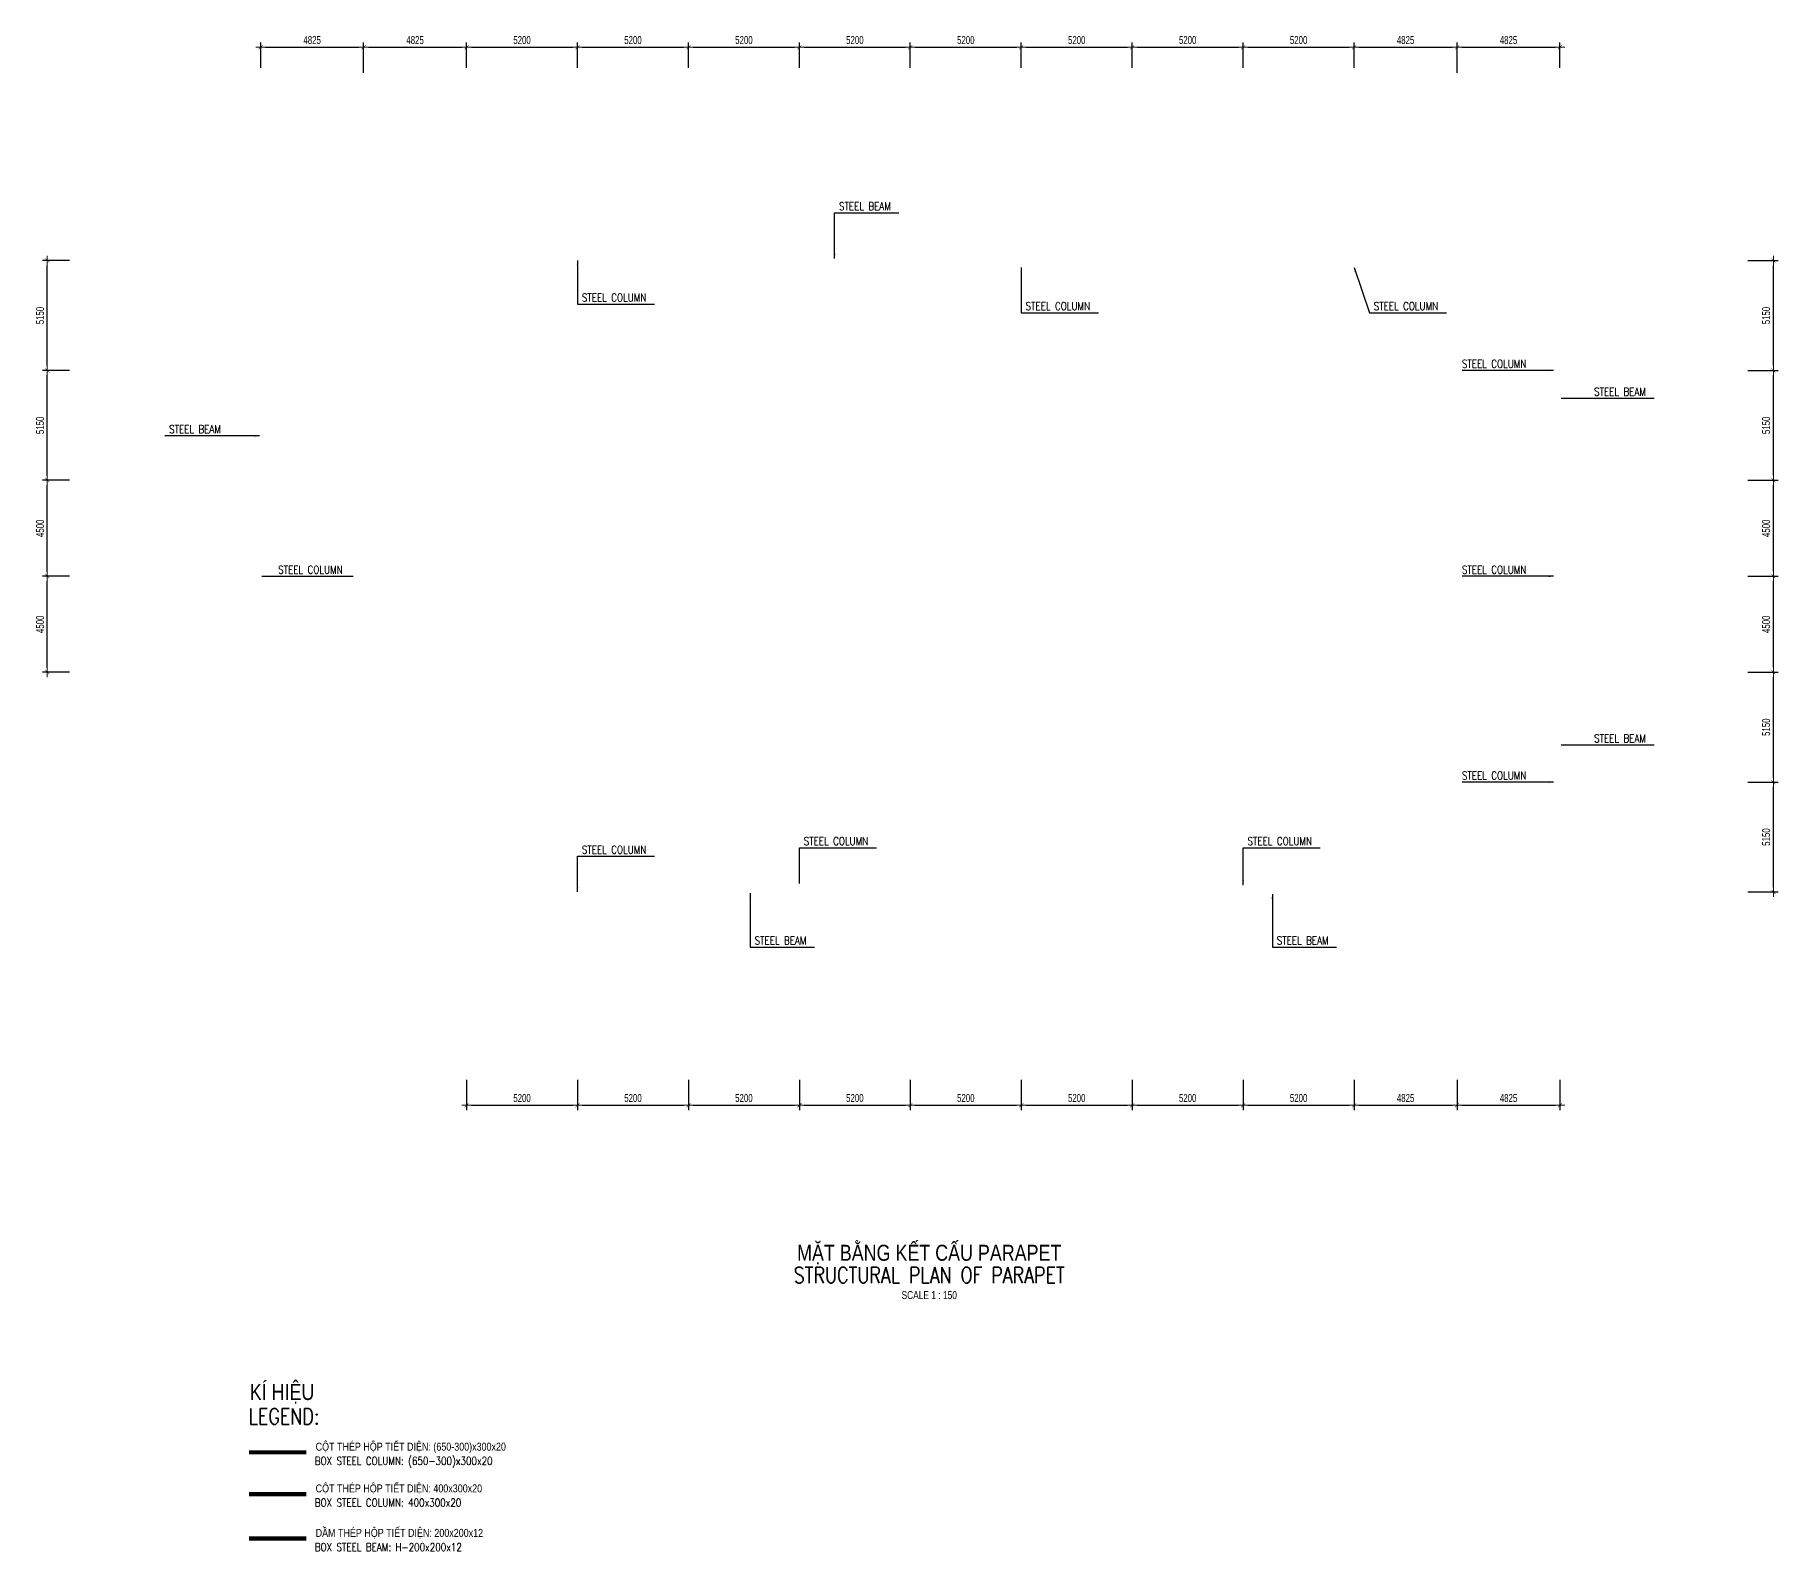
# Model space of a CAD drawing. Header units: millimetres. Extents: x 120116 to 201825, y -22003 to 49084.
import ezdxf
from ezdxf.enums import TextEntityAlignment as Align

# ---------------------------------------------------------------- set-up
doc = ezdxf.new("R2010")
doc.units = ezdxf.units.MM
doc.layers.get('Defpoints').update_dxf_attribs({"color": 151, "lineweight": 9})
for name, color, linetype, lineweight in [('NDC_S_ANNO', 7, 'Continuous', 20), ('NDC_S_DIM', 1, 'Continuous', 15), ('NDC_S_ENG TEXT', 2, 'Continuous', 20), ('NDC_S_ENG TITLE', 3, 'Continuous', 20), ('NDC_S_SLAB', 2, 'Continuous', 20), ('NDC_S_TEXT SYMBOL', 7, 'Continuous', 20), ('NDC_S_VN TEXT', 7, 'Continuous', 20), ('NDC_S_VN TITLE', 6, 'Continuous', 35), ('NDC_Table', 3, 'Continuous', 20)]:
    doc.layers.add(name, color=color, linetype=linetype, lineweight=lineweight)
doc.styles.add('$0$NDC_EN TXT', font='romans.shx', dxfattribs={"width": 0.8})
doc.styles.add('NDC_ANNO', font='', dxfattribs={"width": 0.8})
doc.styles.add('NDC_DIM', font='', dxfattribs={"width": 0.75})
doc.styles.add('NDC_EN TXT', font='romans.shx', dxfattribs={"width": 0.8})
doc.styles.add('NDC_VIE TXT', font='arial.ttf', dxfattribs={"width": 0.8})
doc.styles.get('NDC_ANNO').set_extended_font_data('Dotum')
doc.styles.get('NDC_DIM').set_extended_font_data('Dotum')
doc.dimstyles.new('NDC_dim_150', dxfattribs={"dimscale": 150, "dimtxt": 2.5, "dimasz": 1.5, "dimexe": 1.5, "dimexo": 2.5, "dimgap": 1, "dimtad": 1, "dimdec": 0, "dimzin": 0, "dimdsep": 46, "dimtxsty": 'NDC_DIM', "dimblk": 'DIMMARK', "dimcen": 0.09, "dimdle": 1.2, "dimclrd": 1, "dimclre": 1, "dimclrt": 3, "dimadec": 0, "dimazin": 0, "dimtfac": 1, "dimtdec": 0, "dimtix": 1, "dimtofl": 0, "dimtmove": 0, "dimatfit": 3, "dimfxl": 8, "dimfxlon": 1, "dimtolj": 1, "dimtzin": 0, "dimarcsym": 0})

# ---------------------------------------------------------------- blocks, each defined once
blk = doc.blocks.new('Drawing name_symbol')
at = {"layer": 'NDC_S_ENG TITLE', "style": 'NDC_EN TXT', "width": 0.8}
blk.add_attdef('SECTDET1', text='', height=5, dxfattribs=at).set_placement((0, 1.01), align=Align.CENTER)
at = {"layer": 'NDC_S_TEXT SYMBOL', "lineweight": 25, "style": 'NDC_ANNO', "width": 0.8}
blk.add_attdef('SSCALE', text='', height=2.5, dxfattribs=at).set_placement((0, -4), align=Align.CENTER)
at = {"layer": 'NDC_S_VN TITLE', "style": 'NDC_VIE TXT', "width": 0.8}
blk.add_attdef('SECTDET2', text='', height=5, dxfattribs=at).set_placement((0, 7.97), align=Align.CENTER)
blk = doc.blocks.new('DIMMARK')
at = {"layer": 'NDC_S_DIM', "color": 1}
blk.add_line((-1.5, 0), (1, 0), dxfattribs=at)
at = {"layer": 'NDC_S_DIM', "color": 2, "const_width": 0.1}
blk.add_lwpolyline([(-0.42, -0.42), (0.42, 0.42)], dxfattribs=at)
blk = doc.blocks.new('*D9')
at = {"layer": 'Defpoints', "color": 0, "ltscale": 100, "transparency": 16777216}
for p in [(140350, 759), (145550, 759), (145550, -1100)]:
    blk.add_point(p, dxfattribs=at)
at = {"layer": 'NDC_S_DIM', "color": 1, "lineweight": -2, "ltscale": 100, "transparency": 16777216}
for p, q in [((140350, 100), (140350, -1325)), ((145550, 100), (145550, -1325)), ((140575, -1100), (145325, -1100))]:
    blk.add_line(p, q, dxfattribs=at)
at = {"layer": 'NDC_S_DIM', "color": 1, "lineweight": -2, "ltscale": 100, "transparency": 16777216, "xscale": 225, "yscale": 225, "zscale": 225, "rotation": 180}
blk.add_blockref('DIMMARK', (140350, -1100), dxfattribs=at)
at = {"layer": 'NDC_S_DIM', "color": 1, "lineweight": -2, "ltscale": 100, "transparency": 16777216, "xscale": 225, "yscale": 225, "zscale": 225}
blk.add_blockref('DIMMARK', (145550, -1100), dxfattribs=at)
at = {"layer": 'NDC_S_DIM', "color": 3, "ltscale": 100, "transparency": 16777216, "insert": (142950, -762), "char_height": 375, "attachment_point": 5, "style": 'NDC_DIM'}
blk.add_mtext('\\A1;5200', dxfattribs=at)
blk = doc.blocks.new('*D10')
at = {"layer": 'Defpoints', "color": 0, "ltscale": 100, "transparency": 16777216}
for p in [(145550, 759), (150750, 759), (150750, -1100)]:
    blk.add_point(p, dxfattribs=at)
at = {"layer": 'NDC_S_DIM', "color": 1, "lineweight": -2, "ltscale": 100, "transparency": 16777216}
for p, q in [((145550, 100), (145550, -1325)), ((150750, 100), (150750, -1325)), ((145775, -1100), (150525, -1100))]:
    blk.add_line(p, q, dxfattribs=at)
at = {"layer": 'NDC_S_DIM', "color": 1, "lineweight": -2, "ltscale": 100, "transparency": 16777216, "xscale": 225, "yscale": 225, "zscale": 225, "rotation": 180}
blk.add_blockref('DIMMARK', (145550, -1100), dxfattribs=at)
at = {"layer": 'NDC_S_DIM', "color": 1, "lineweight": -2, "ltscale": 100, "transparency": 16777216, "xscale": 225, "yscale": 225, "zscale": 225}
blk.add_blockref('DIMMARK', (150750, -1100), dxfattribs=at)
at = {"layer": 'NDC_S_DIM', "color": 3, "ltscale": 100, "transparency": 16777216, "insert": (148150, -762), "char_height": 375, "attachment_point": 5, "style": 'NDC_DIM'}
blk.add_mtext('\\A1;5200', dxfattribs=at)
blk = doc.blocks.new('*D11')
at = {"layer": 'Defpoints', "color": 0, "ltscale": 100, "transparency": 16777216}
for p in [(150750, 759), (155950, 759), (155950, -1100)]:
    blk.add_point(p, dxfattribs=at)
at = {"layer": 'NDC_S_DIM', "color": 1, "lineweight": -2, "ltscale": 100, "transparency": 16777216}
for p, q in [((150750, 100), (150750, -1325)), ((155950, 100), (155950, -1325)), ((150975, -1100), (155725, -1100))]:
    blk.add_line(p, q, dxfattribs=at)
at = {"layer": 'NDC_S_DIM', "color": 1, "lineweight": -2, "ltscale": 100, "transparency": 16777216, "xscale": 225, "yscale": 225, "zscale": 225, "rotation": 180}
blk.add_blockref('DIMMARK', (150750, -1100), dxfattribs=at)
at = {"layer": 'NDC_S_DIM', "color": 1, "lineweight": -2, "ltscale": 100, "transparency": 16777216, "xscale": 225, "yscale": 225, "zscale": 225}
blk.add_blockref('DIMMARK', (155950, -1100), dxfattribs=at)
at = {"layer": 'NDC_S_DIM', "color": 3, "ltscale": 100, "transparency": 16777216, "insert": (153350, -762), "char_height": 375, "attachment_point": 5, "style": 'NDC_DIM'}
blk.add_mtext('\\A1;5200', dxfattribs=at)
blk = doc.blocks.new('*D12')
at = {"layer": 'Defpoints', "color": 0, "ltscale": 100, "transparency": 16777216}
for p in [(155950, 759), (161150, 759), (161150, -1100)]:
    blk.add_point(p, dxfattribs=at)
at = {"layer": 'NDC_S_DIM', "color": 1, "lineweight": -2, "ltscale": 100, "transparency": 16777216}
for p, q in [((155950, 100), (155950, -1325)), ((161150, 100), (161150, -1325)), ((156175, -1100), (160925, -1100))]:
    blk.add_line(p, q, dxfattribs=at)
at = {"layer": 'NDC_S_DIM', "color": 1, "lineweight": -2, "ltscale": 100, "transparency": 16777216, "xscale": 225, "yscale": 225, "zscale": 225, "rotation": 180}
blk.add_blockref('DIMMARK', (155950, -1100), dxfattribs=at)
at = {"layer": 'NDC_S_DIM', "color": 1, "lineweight": -2, "ltscale": 100, "transparency": 16777216, "xscale": 225, "yscale": 225, "zscale": 225}
blk.add_blockref('DIMMARK', (161150, -1100), dxfattribs=at)
at = {"layer": 'NDC_S_DIM', "color": 3, "ltscale": 100, "transparency": 16777216, "insert": (158550, -762), "char_height": 375, "attachment_point": 5, "style": 'NDC_DIM'}
blk.add_mtext('\\A1;5200', dxfattribs=at)
blk = doc.blocks.new('*D13')
at = {"layer": 'Defpoints', "color": 0, "ltscale": 100, "transparency": 16777216}
for p in [(161150, 759), (166350, 759), (166350, -1100)]:
    blk.add_point(p, dxfattribs=at)
at = {"layer": 'NDC_S_DIM', "color": 1, "lineweight": -2, "ltscale": 100, "transparency": 16777216}
for p, q in [((161150, 100), (161150, -1325)), ((166350, 100), (166350, -1325)), ((161375, -1100), (166125, -1100))]:
    blk.add_line(p, q, dxfattribs=at)
at = {"layer": 'NDC_S_DIM', "color": 1, "lineweight": -2, "ltscale": 100, "transparency": 16777216, "xscale": 225, "yscale": 225, "zscale": 225, "rotation": 180}
blk.add_blockref('DIMMARK', (161150, -1100), dxfattribs=at)
at = {"layer": 'NDC_S_DIM', "color": 1, "lineweight": -2, "ltscale": 100, "transparency": 16777216, "xscale": 225, "yscale": 225, "zscale": 225}
blk.add_blockref('DIMMARK', (166350, -1100), dxfattribs=at)
at = {"layer": 'NDC_S_DIM', "color": 3, "ltscale": 100, "transparency": 16777216, "insert": (163750, -762), "char_height": 375, "attachment_point": 5, "style": 'NDC_DIM'}
blk.add_mtext('\\A1;5200', dxfattribs=at)
blk = doc.blocks.new('*D14')
at = {"layer": 'Defpoints', "color": 0, "ltscale": 100, "transparency": 16777216}
for p in [(166350, 759), (171550, 759), (171550, -1100)]:
    blk.add_point(p, dxfattribs=at)
at = {"layer": 'NDC_S_DIM', "color": 1, "lineweight": -2, "ltscale": 100, "transparency": 16777216}
for p, q in [((166350, 100), (166350, -1325)), ((171550, 100), (171550, -1325)), ((166575, -1100), (171325, -1100))]:
    blk.add_line(p, q, dxfattribs=at)
at = {"layer": 'NDC_S_DIM', "color": 1, "lineweight": -2, "ltscale": 100, "transparency": 16777216, "xscale": 225, "yscale": 225, "zscale": 225, "rotation": 180}
blk.add_blockref('DIMMARK', (166350, -1100), dxfattribs=at)
at = {"layer": 'NDC_S_DIM', "color": 1, "lineweight": -2, "ltscale": 100, "transparency": 16777216, "xscale": 225, "yscale": 225, "zscale": 225}
blk.add_blockref('DIMMARK', (171550, -1100), dxfattribs=at)
at = {"layer": 'NDC_S_DIM', "color": 3, "ltscale": 100, "transparency": 16777216, "insert": (168950, -762), "char_height": 375, "attachment_point": 5, "style": 'NDC_DIM'}
blk.add_mtext('\\A1;5200', dxfattribs=at)
blk = doc.blocks.new('*D15')
at = {"layer": 'Defpoints', "color": 0, "ltscale": 100, "transparency": 16777216}
for p in [(171550, 759), (176750, 759), (176750, -1100)]:
    blk.add_point(p, dxfattribs=at)
at = {"layer": 'NDC_S_DIM', "color": 1, "lineweight": -2, "ltscale": 100, "transparency": 16777216}
for p, q in [((171550, 100), (171550, -1325)), ((176750, 100), (176750, -1325)), ((171775, -1100), (176525, -1100))]:
    blk.add_line(p, q, dxfattribs=at)
at = {"layer": 'NDC_S_DIM', "color": 1, "lineweight": -2, "ltscale": 100, "transparency": 16777216, "xscale": 225, "yscale": 225, "zscale": 225, "rotation": 180}
blk.add_blockref('DIMMARK', (171550, -1100), dxfattribs=at)
at = {"layer": 'NDC_S_DIM', "color": 1, "lineweight": -2, "ltscale": 100, "transparency": 16777216, "xscale": 225, "yscale": 225, "zscale": 225}
blk.add_blockref('DIMMARK', (176750, -1100), dxfattribs=at)
at = {"layer": 'NDC_S_DIM', "color": 3, "ltscale": 100, "transparency": 16777216, "insert": (174150, -762), "char_height": 375, "attachment_point": 5, "style": 'NDC_DIM'}
blk.add_mtext('\\A1;5200', dxfattribs=at)
blk = doc.blocks.new('*D16')
at = {"layer": 'Defpoints', "color": 0, "ltscale": 100, "transparency": 16777216}
for p in [(176750, 759), (181950, 759), (181950, -1100)]:
    blk.add_point(p, dxfattribs=at)
at = {"layer": 'NDC_S_DIM', "color": 1, "lineweight": -2, "ltscale": 100, "transparency": 16777216}
for p, q in [((176750, 100), (176750, -1325)), ((181950, 100), (181950, -1325)), ((176975, -1100), (181725, -1100))]:
    blk.add_line(p, q, dxfattribs=at)
at = {"layer": 'NDC_S_DIM', "color": 1, "lineweight": -2, "ltscale": 100, "transparency": 16777216, "xscale": 225, "yscale": 225, "zscale": 225, "rotation": 180}
blk.add_blockref('DIMMARK', (176750, -1100), dxfattribs=at)
at = {"layer": 'NDC_S_DIM', "color": 1, "lineweight": -2, "ltscale": 100, "transparency": 16777216, "xscale": 225, "yscale": 225, "zscale": 225}
blk.add_blockref('DIMMARK', (181950, -1100), dxfattribs=at)
at = {"layer": 'NDC_S_DIM', "color": 3, "ltscale": 100, "transparency": 16777216, "insert": (179350, -762), "char_height": 375, "attachment_point": 5, "style": 'NDC_DIM'}
blk.add_mtext('\\A1;5200', dxfattribs=at)
blk = doc.blocks.new('*D17')
at = {"layer": 'Defpoints', "color": 0, "ltscale": 100, "transparency": 16777216}
for p in [(186775, 9075), (181950, 759), (186775, -1100)]:
    blk.add_point(p, dxfattribs=at)
at = {"layer": 'NDC_S_DIM', "color": 1, "lineweight": -2, "ltscale": 100, "transparency": 16777216}
for p, q in [((181950, 100), (181950, -1325)), ((186775, 100), (186775, -1325)), ((182175, -1100), (186550, -1100))]:
    blk.add_line(p, q, dxfattribs=at)
at = {"layer": 'NDC_S_DIM', "color": 1, "lineweight": -2, "ltscale": 100, "transparency": 16777216, "xscale": 225, "yscale": 225, "zscale": 225, "rotation": 180}
blk.add_blockref('DIMMARK', (181950, -1100), dxfattribs=at)
at = {"layer": 'NDC_S_DIM', "color": 1, "lineweight": -2, "ltscale": 100, "transparency": 16777216, "xscale": 225, "yscale": 225, "zscale": 225}
blk.add_blockref('DIMMARK', (186775, -1100), dxfattribs=at)
at = {"layer": 'NDC_S_DIM', "color": 3, "ltscale": 100, "transparency": 16777216, "insert": (184363, -762), "char_height": 375, "attachment_point": 5, "style": 'NDC_DIM'}
blk.add_mtext('\\A1;4825', dxfattribs=at)
blk = doc.blocks.new('*D18')
at = {"layer": 'Defpoints', "color": 0, "ltscale": 100, "transparency": 16777216}
for p in [(186775, 9075), (191600, 759), (191600, -1100)]:
    blk.add_point(p, dxfattribs=at)
at = {"layer": 'NDC_S_DIM', "color": 1, "lineweight": -2, "ltscale": 100, "transparency": 16777216}
for p, q in [((186775, 100), (186775, -1325)), ((191600, 100), (191600, -1325)), ((187000, -1100), (191375, -1100))]:
    blk.add_line(p, q, dxfattribs=at)
at = {"layer": 'NDC_S_DIM', "color": 1, "lineweight": -2, "ltscale": 100, "transparency": 16777216, "xscale": 225, "yscale": 225, "zscale": 225, "rotation": 180}
blk.add_blockref('DIMMARK', (186775, -1100), dxfattribs=at)
at = {"layer": 'NDC_S_DIM', "color": 1, "lineweight": -2, "ltscale": 100, "transparency": 16777216, "xscale": 225, "yscale": 225, "zscale": 225}
blk.add_blockref('DIMMARK', (191600, -1100), dxfattribs=at)
at = {"layer": 'NDC_S_DIM', "color": 3, "ltscale": 100, "transparency": 16777216, "insert": (189188, -762), "char_height": 375, "attachment_point": 5, "style": 'NDC_DIM'}
blk.add_mtext('\\A1;4825', dxfattribs=at)
blk = doc.blocks.new('*D19')
at = {"layer": 'Defpoints', "color": 0, "ltscale": 100, "transparency": 16777216}
for p in [(198692, 14050), (201600, 14050), (198692, 8900)]:
    blk.add_point(p, dxfattribs=at)
at = {"layer": 'NDC_S_DIM', "color": 1, "lineweight": -2, "ltscale": 100, "transparency": 16777216}
for p, q in [((200400, 14050), (201825, 14050)), ((201600, 9125), (201600, 13825)), ((200400, 8900), (201825, 8900))]:
    blk.add_line(p, q, dxfattribs=at)
at = {"layer": 'NDC_S_DIM', "color": 1, "lineweight": -2, "ltscale": 100, "transparency": 16777216, "xscale": 225, "yscale": 225, "zscale": 225}
for p, rotation in [((201600, 14050), 90), ((201600, 8900), 270)]:
    blk.add_blockref('DIMMARK', p, dxfattribs=dict(at, rotation=rotation))
at = {"layer": 'NDC_S_DIM', "color": 3, "ltscale": 100, "transparency": 16777216, "insert": (201262, 11475), "char_height": 375, "attachment_point": 5, "rotation": 90, "style": 'NDC_DIM'}
blk.add_mtext('\\A1;5150', dxfattribs=at)
blk = doc.blocks.new('*D20')
at = {"layer": 'Defpoints', "color": 0, "ltscale": 100, "transparency": 16777216}
for p in [(198692, 19200), (201600, 19200), (198692, 14050)]:
    blk.add_point(p, dxfattribs=at)
at = {"layer": 'NDC_S_DIM', "color": 1, "lineweight": -2, "ltscale": 100, "transparency": 16777216}
for p, q in [((200400, 19200), (201825, 19200)), ((201600, 14275), (201600, 18975)), ((200400, 14050), (201825, 14050))]:
    blk.add_line(p, q, dxfattribs=at)
at = {"layer": 'NDC_S_DIM', "color": 1, "lineweight": -2, "ltscale": 100, "transparency": 16777216, "xscale": 225, "yscale": 225, "zscale": 225}
for p, rotation in [((201600, 19200), 90), ((201600, 14050), 270)]:
    blk.add_blockref('DIMMARK', p, dxfattribs=dict(at, rotation=rotation))
at = {"layer": 'NDC_S_DIM', "color": 3, "ltscale": 100, "transparency": 16777216, "insert": (201262, 16625), "char_height": 375, "attachment_point": 5, "rotation": 90, "style": 'NDC_DIM'}
blk.add_mtext('\\A1;5150', dxfattribs=at)
blk = doc.blocks.new('*D21')
at = {"layer": 'Defpoints', "color": 0, "ltscale": 100, "transparency": 16777216}
for p in [(198692, 23700), (201600, 23700), (198692, 19200)]:
    blk.add_point(p, dxfattribs=at)
at = {"layer": 'NDC_S_DIM', "color": 1, "lineweight": -2, "ltscale": 100, "transparency": 16777216}
for p, q in [((200400, 23700), (201825, 23700)), ((201600, 19425), (201600, 23475)), ((200400, 19200), (201825, 19200))]:
    blk.add_line(p, q, dxfattribs=at)
at = {"layer": 'NDC_S_DIM', "color": 1, "lineweight": -2, "ltscale": 100, "transparency": 16777216, "xscale": 225, "yscale": 225, "zscale": 225}
for p, rotation in [((201600, 23700), 90), ((201600, 19200), 270)]:
    blk.add_blockref('DIMMARK', p, dxfattribs=dict(at, rotation=rotation))
at = {"layer": 'NDC_S_DIM', "color": 3, "ltscale": 100, "transparency": 16777216, "insert": (201262, 21450), "char_height": 375, "attachment_point": 5, "rotation": 90, "style": 'NDC_DIM'}
blk.add_mtext('\\A1;4500', dxfattribs=at)
blk = doc.blocks.new('*D22')
at = {"layer": 'Defpoints', "color": 0, "ltscale": 100, "transparency": 16777216}
for p in [(198692, 28200), (201600, 28200), (198692, 23700)]:
    blk.add_point(p, dxfattribs=at)
at = {"layer": 'NDC_S_DIM', "color": 1, "lineweight": -2, "ltscale": 100, "transparency": 16777216}
for p, q in [((200400, 28200), (201825, 28200)), ((201600, 23925), (201600, 27975)), ((200400, 23700), (201825, 23700))]:
    blk.add_line(p, q, dxfattribs=at)
at = {"layer": 'NDC_S_DIM', "color": 1, "lineweight": -2, "ltscale": 100, "transparency": 16777216, "xscale": 225, "yscale": 225, "zscale": 225}
for p, rotation in [((201600, 28200), 90), ((201600, 23700), 270)]:
    blk.add_blockref('DIMMARK', p, dxfattribs=dict(at, rotation=rotation))
at = {"layer": 'NDC_S_DIM', "color": 3, "ltscale": 100, "transparency": 16777216, "insert": (201262, 25950), "char_height": 375, "attachment_point": 5, "rotation": 90, "style": 'NDC_DIM'}
blk.add_mtext('\\A1;4500', dxfattribs=at)
blk = doc.blocks.new('*D23')
at = {"layer": 'Defpoints', "color": 0, "ltscale": 100, "transparency": 16777216}
for p in [(198692, 33350), (201600, 33350), (198692, 28200)]:
    blk.add_point(p, dxfattribs=at)
at = {"layer": 'NDC_S_DIM', "color": 1, "lineweight": -2, "ltscale": 100, "transparency": 16777216}
for p, q in [((200400, 33350), (201825, 33350)), ((201600, 28425), (201600, 33125)), ((200400, 28200), (201825, 28200))]:
    blk.add_line(p, q, dxfattribs=at)
at = {"layer": 'NDC_S_DIM', "color": 1, "lineweight": -2, "ltscale": 100, "transparency": 16777216, "xscale": 225, "yscale": 225, "zscale": 225}
for p, rotation in [((201600, 33350), 90), ((201600, 28200), 270)]:
    blk.add_blockref('DIMMARK', p, dxfattribs=dict(at, rotation=rotation))
at = {"layer": 'NDC_S_DIM', "color": 3, "ltscale": 100, "transparency": 16777216, "insert": (201262, 30775), "char_height": 375, "attachment_point": 5, "rotation": 90, "style": 'NDC_DIM'}
blk.add_mtext('\\A1;5150', dxfattribs=at)
blk = doc.blocks.new('*D24')
at = {"layer": 'Defpoints', "color": 0, "ltscale": 100, "transparency": 16777216}
for p in [(198692, 38500), (201600, 38500), (198692, 33350)]:
    blk.add_point(p, dxfattribs=at)
at = {"layer": 'NDC_S_DIM', "color": 1, "lineweight": -2, "ltscale": 100, "transparency": 16777216}
for p, q in [((200400, 38500), (201825, 38500)), ((201600, 33575), (201600, 38275)), ((200400, 33350), (201825, 33350))]:
    blk.add_line(p, q, dxfattribs=at)
at = {"layer": 'NDC_S_DIM', "color": 1, "lineweight": -2, "ltscale": 100, "transparency": 16777216, "xscale": 225, "yscale": 225, "zscale": 225}
for p, rotation in [((201600, 38500), 90), ((201600, 33350), 270)]:
    blk.add_blockref('DIMMARK', p, dxfattribs=dict(at, rotation=rotation))
at = {"layer": 'NDC_S_DIM', "color": 3, "ltscale": 100, "transparency": 16777216, "insert": (201262, 35925), "char_height": 375, "attachment_point": 5, "rotation": 90, "style": 'NDC_DIM'}
blk.add_mtext('\\A1;5150', dxfattribs=at)
blk = doc.blocks.new('*D25')
at = {"layer": 'Defpoints', "color": 0, "ltscale": 100, "transparency": 16777216}
for p in [(135525, 48500), (130700, 47156), (135525, 38500)]:
    blk.add_point(p, dxfattribs=at)
at = {"layer": 'NDC_S_DIM', "color": 1, "lineweight": -2, "ltscale": 100, "transparency": 16777216}
for p, q in [((130700, 47531), (130700, 48725)), ((130925, 48500), (135300, 48500)), ((135525, 47300), (135525, 48725))]:
    blk.add_line(p, q, dxfattribs=at)
at = {"layer": 'NDC_S_DIM', "color": 1, "lineweight": -2, "ltscale": 100, "transparency": 16777216, "xscale": 225, "yscale": 225, "zscale": 225, "rotation": 180}
blk.add_blockref('DIMMARK', (130700, 48500), dxfattribs=at)
at = {"layer": 'NDC_S_DIM', "color": 1, "lineweight": -2, "ltscale": 100, "transparency": 16777216, "xscale": 225, "yscale": 225, "zscale": 225}
blk.add_blockref('DIMMARK', (135525, 48500), dxfattribs=at)
at = {"layer": 'NDC_S_DIM', "color": 3, "ltscale": 100, "transparency": 16777216, "insert": (133113, 48838), "char_height": 375, "attachment_point": 5, "style": 'NDC_DIM'}
blk.add_mtext('\\A1;4825', dxfattribs=at)
blk = doc.blocks.new('*D26')
at = {"layer": 'Defpoints', "color": 0, "ltscale": 100, "transparency": 16777216}
for p in [(140350, 48500), (140350, 47156), (135525, 38500)]:
    blk.add_point(p, dxfattribs=at)
at = {"layer": 'NDC_S_DIM', "color": 1, "lineweight": -2, "ltscale": 100, "transparency": 16777216}
for p, q in [((135525, 47300), (135525, 48725)), ((135750, 48500), (140125, 48500)), ((140350, 47531), (140350, 48725))]:
    blk.add_line(p, q, dxfattribs=at)
at = {"layer": 'NDC_S_DIM', "color": 1, "lineweight": -2, "ltscale": 100, "transparency": 16777216, "xscale": 225, "yscale": 225, "zscale": 225, "rotation": 180}
blk.add_blockref('DIMMARK', (135525, 48500), dxfattribs=at)
at = {"layer": 'NDC_S_DIM', "color": 1, "lineweight": -2, "ltscale": 100, "transparency": 16777216, "xscale": 225, "yscale": 225, "zscale": 225}
blk.add_blockref('DIMMARK', (140350, 48500), dxfattribs=at)
at = {"layer": 'NDC_S_DIM', "color": 3, "ltscale": 100, "transparency": 16777216, "insert": (137938, 48838), "char_height": 375, "attachment_point": 5, "style": 'NDC_DIM'}
blk.add_mtext('\\A1;4825', dxfattribs=at)
blk = doc.blocks.new('*D27')
at = {"layer": 'Defpoints', "color": 0, "ltscale": 100, "transparency": 16777216}
for p in [(145550, 48500), (140350, 47156), (145550, 47156)]:
    blk.add_point(p, dxfattribs=at)
at = {"layer": 'NDC_S_DIM', "color": 1, "lineweight": -2, "ltscale": 100, "transparency": 16777216}
for p, q in [((140350, 47531), (140350, 48725)), ((140575, 48500), (145325, 48500)), ((145550, 47531), (145550, 48725))]:
    blk.add_line(p, q, dxfattribs=at)
at = {"layer": 'NDC_S_DIM', "color": 1, "lineweight": -2, "ltscale": 100, "transparency": 16777216, "xscale": 225, "yscale": 225, "zscale": 225, "rotation": 180}
blk.add_blockref('DIMMARK', (140350, 48500), dxfattribs=at)
at = {"layer": 'NDC_S_DIM', "color": 1, "lineweight": -2, "ltscale": 100, "transparency": 16777216, "xscale": 225, "yscale": 225, "zscale": 225}
blk.add_blockref('DIMMARK', (145550, 48500), dxfattribs=at)
at = {"layer": 'NDC_S_DIM', "color": 3, "ltscale": 100, "transparency": 16777216, "insert": (142950, 48838), "char_height": 375, "attachment_point": 5, "style": 'NDC_DIM'}
blk.add_mtext('\\A1;5200', dxfattribs=at)
blk = doc.blocks.new('*D28')
at = {"layer": 'Defpoints', "color": 0, "ltscale": 100, "transparency": 16777216}
for p in [(150750, 48500), (145550, 47156), (150750, 47156)]:
    blk.add_point(p, dxfattribs=at)
at = {"layer": 'NDC_S_DIM', "color": 1, "lineweight": -2, "ltscale": 100, "transparency": 16777216}
for p, q in [((145550, 47531), (145550, 48725)), ((145775, 48500), (150525, 48500)), ((150750, 47531), (150750, 48725))]:
    blk.add_line(p, q, dxfattribs=at)
at = {"layer": 'NDC_S_DIM', "color": 1, "lineweight": -2, "ltscale": 100, "transparency": 16777216, "xscale": 225, "yscale": 225, "zscale": 225, "rotation": 180}
blk.add_blockref('DIMMARK', (145550, 48500), dxfattribs=at)
at = {"layer": 'NDC_S_DIM', "color": 1, "lineweight": -2, "ltscale": 100, "transparency": 16777216, "xscale": 225, "yscale": 225, "zscale": 225}
blk.add_blockref('DIMMARK', (150750, 48500), dxfattribs=at)
at = {"layer": 'NDC_S_DIM', "color": 3, "ltscale": 100, "transparency": 16777216, "insert": (148150, 48838), "char_height": 375, "attachment_point": 5, "style": 'NDC_DIM'}
blk.add_mtext('\\A1;5200', dxfattribs=at)
blk = doc.blocks.new('*D29')
at = {"layer": 'Defpoints', "color": 0, "ltscale": 100, "transparency": 16777216}
for p in [(155950, 48500), (150750, 47156), (155950, 47156)]:
    blk.add_point(p, dxfattribs=at)
at = {"layer": 'NDC_S_DIM', "color": 1, "lineweight": -2, "ltscale": 100, "transparency": 16777216}
for p, q in [((150750, 47531), (150750, 48725)), ((150975, 48500), (155725, 48500)), ((155950, 47531), (155950, 48725))]:
    blk.add_line(p, q, dxfattribs=at)
at = {"layer": 'NDC_S_DIM', "color": 1, "lineweight": -2, "ltscale": 100, "transparency": 16777216, "xscale": 225, "yscale": 225, "zscale": 225, "rotation": 180}
blk.add_blockref('DIMMARK', (150750, 48500), dxfattribs=at)
at = {"layer": 'NDC_S_DIM', "color": 1, "lineweight": -2, "ltscale": 100, "transparency": 16777216, "xscale": 225, "yscale": 225, "zscale": 225}
blk.add_blockref('DIMMARK', (155950, 48500), dxfattribs=at)
at = {"layer": 'NDC_S_DIM', "color": 3, "ltscale": 100, "transparency": 16777216, "insert": (153350, 48838), "char_height": 375, "attachment_point": 5, "style": 'NDC_DIM'}
blk.add_mtext('\\A1;5200', dxfattribs=at)
blk = doc.blocks.new('*D30')
at = {"layer": 'Defpoints', "color": 0, "ltscale": 100, "transparency": 16777216}
for p in [(161150, 48500), (155950, 47156), (161150, 47156)]:
    blk.add_point(p, dxfattribs=at)
at = {"layer": 'NDC_S_DIM', "color": 1, "lineweight": -2, "ltscale": 100, "transparency": 16777216}
for p, q in [((155950, 47531), (155950, 48725)), ((156175, 48500), (160925, 48500)), ((161150, 47531), (161150, 48725))]:
    blk.add_line(p, q, dxfattribs=at)
at = {"layer": 'NDC_S_DIM', "color": 1, "lineweight": -2, "ltscale": 100, "transparency": 16777216, "xscale": 225, "yscale": 225, "zscale": 225, "rotation": 180}
blk.add_blockref('DIMMARK', (155950, 48500), dxfattribs=at)
at = {"layer": 'NDC_S_DIM', "color": 1, "lineweight": -2, "ltscale": 100, "transparency": 16777216, "xscale": 225, "yscale": 225, "zscale": 225}
blk.add_blockref('DIMMARK', (161150, 48500), dxfattribs=at)
at = {"layer": 'NDC_S_DIM', "color": 3, "ltscale": 100, "transparency": 16777216, "insert": (158550, 48838), "char_height": 375, "attachment_point": 5, "style": 'NDC_DIM'}
blk.add_mtext('\\A1;5200', dxfattribs=at)
blk = doc.blocks.new('*D31')
at = {"layer": 'Defpoints', "color": 0, "ltscale": 100, "transparency": 16777216}
for p in [(166350, 48500), (161150, 47156), (166350, 47156)]:
    blk.add_point(p, dxfattribs=at)
at = {"layer": 'NDC_S_DIM', "color": 1, "lineweight": -2, "ltscale": 100, "transparency": 16777216}
for p, q in [((161150, 47531), (161150, 48725)), ((161375, 48500), (166125, 48500)), ((166350, 47531), (166350, 48725))]:
    blk.add_line(p, q, dxfattribs=at)
at = {"layer": 'NDC_S_DIM', "color": 1, "lineweight": -2, "ltscale": 100, "transparency": 16777216, "xscale": 225, "yscale": 225, "zscale": 225, "rotation": 180}
blk.add_blockref('DIMMARK', (161150, 48500), dxfattribs=at)
at = {"layer": 'NDC_S_DIM', "color": 1, "lineweight": -2, "ltscale": 100, "transparency": 16777216, "xscale": 225, "yscale": 225, "zscale": 225}
blk.add_blockref('DIMMARK', (166350, 48500), dxfattribs=at)
at = {"layer": 'NDC_S_DIM', "color": 3, "ltscale": 100, "transparency": 16777216, "insert": (163750, 48838), "char_height": 375, "attachment_point": 5, "style": 'NDC_DIM'}
blk.add_mtext('\\A1;5200', dxfattribs=at)
blk = doc.blocks.new('*D32')
at = {"layer": 'Defpoints', "color": 0, "ltscale": 100, "transparency": 16777216}
for p in [(171550, 48500), (166350, 47156), (171550, 47156)]:
    blk.add_point(p, dxfattribs=at)
at = {"layer": 'NDC_S_DIM', "color": 1, "lineweight": -2, "ltscale": 100, "transparency": 16777216}
for p, q in [((166350, 47531), (166350, 48725)), ((166575, 48500), (171325, 48500)), ((171550, 47531), (171550, 48725))]:
    blk.add_line(p, q, dxfattribs=at)
at = {"layer": 'NDC_S_DIM', "color": 1, "lineweight": -2, "ltscale": 100, "transparency": 16777216, "xscale": 225, "yscale": 225, "zscale": 225, "rotation": 180}
blk.add_blockref('DIMMARK', (166350, 48500), dxfattribs=at)
at = {"layer": 'NDC_S_DIM', "color": 1, "lineweight": -2, "ltscale": 100, "transparency": 16777216, "xscale": 225, "yscale": 225, "zscale": 225}
blk.add_blockref('DIMMARK', (171550, 48500), dxfattribs=at)
at = {"layer": 'NDC_S_DIM', "color": 3, "ltscale": 100, "transparency": 16777216, "insert": (168950, 48838), "char_height": 375, "attachment_point": 5, "style": 'NDC_DIM'}
blk.add_mtext('\\A1;5200', dxfattribs=at)
blk = doc.blocks.new('*D33')
at = {"layer": 'Defpoints', "color": 0, "ltscale": 100, "transparency": 16777216}
for p in [(176750, 48500), (171550, 47156), (176750, 47156)]:
    blk.add_point(p, dxfattribs=at)
at = {"layer": 'NDC_S_DIM', "color": 1, "lineweight": -2, "ltscale": 100, "transparency": 16777216}
for p, q in [((171550, 47531), (171550, 48725)), ((171775, 48500), (176525, 48500)), ((176750, 47531), (176750, 48725))]:
    blk.add_line(p, q, dxfattribs=at)
at = {"layer": 'NDC_S_DIM', "color": 1, "lineweight": -2, "ltscale": 100, "transparency": 16777216, "xscale": 225, "yscale": 225, "zscale": 225, "rotation": 180}
blk.add_blockref('DIMMARK', (171550, 48500), dxfattribs=at)
at = {"layer": 'NDC_S_DIM', "color": 1, "lineweight": -2, "ltscale": 100, "transparency": 16777216, "xscale": 225, "yscale": 225, "zscale": 225}
blk.add_blockref('DIMMARK', (176750, 48500), dxfattribs=at)
at = {"layer": 'NDC_S_DIM', "color": 3, "ltscale": 100, "transparency": 16777216, "insert": (174150, 48838), "char_height": 375, "attachment_point": 5, "style": 'NDC_DIM'}
blk.add_mtext('\\A1;5200', dxfattribs=at)
blk = doc.blocks.new('*D34')
at = {"layer": 'Defpoints', "color": 0, "ltscale": 100, "transparency": 16777216}
for p in [(181950, 48500), (176750, 47156), (181950, 47156)]:
    blk.add_point(p, dxfattribs=at)
at = {"layer": 'NDC_S_DIM', "color": 1, "lineweight": -2, "ltscale": 100, "transparency": 16777216}
for p, q in [((176750, 47531), (176750, 48725)), ((176975, 48500), (181725, 48500)), ((181950, 47531), (181950, 48725))]:
    blk.add_line(p, q, dxfattribs=at)
at = {"layer": 'NDC_S_DIM', "color": 1, "lineweight": -2, "ltscale": 100, "transparency": 16777216, "xscale": 225, "yscale": 225, "zscale": 225, "rotation": 180}
blk.add_blockref('DIMMARK', (176750, 48500), dxfattribs=at)
at = {"layer": 'NDC_S_DIM', "color": 1, "lineweight": -2, "ltscale": 100, "transparency": 16777216, "xscale": 225, "yscale": 225, "zscale": 225}
blk.add_blockref('DIMMARK', (181950, 48500), dxfattribs=at)
at = {"layer": 'NDC_S_DIM', "color": 3, "ltscale": 100, "transparency": 16777216, "insert": (179350, 48838), "char_height": 375, "attachment_point": 5, "style": 'NDC_DIM'}
blk.add_mtext('\\A1;5200', dxfattribs=at)
blk = doc.blocks.new('*D35')
at = {"layer": 'Defpoints', "color": 0, "ltscale": 100, "transparency": 16777216}
for p in [(186775, 48500), (181950, 47156), (186775, 38325)]:
    blk.add_point(p, dxfattribs=at)
at = {"layer": 'NDC_S_DIM', "color": 1, "lineweight": -2, "ltscale": 100, "transparency": 16777216}
for p, q in [((181950, 47531), (181950, 48725)), ((182175, 48500), (186550, 48500)), ((186775, 47300), (186775, 48725))]:
    blk.add_line(p, q, dxfattribs=at)
at = {"layer": 'NDC_S_DIM', "color": 1, "lineweight": -2, "ltscale": 100, "transparency": 16777216, "xscale": 225, "yscale": 225, "zscale": 225, "rotation": 180}
blk.add_blockref('DIMMARK', (181950, 48500), dxfattribs=at)
at = {"layer": 'NDC_S_DIM', "color": 1, "lineweight": -2, "ltscale": 100, "transparency": 16777216, "xscale": 225, "yscale": 225, "zscale": 225}
blk.add_blockref('DIMMARK', (186775, 48500), dxfattribs=at)
at = {"layer": 'NDC_S_DIM', "color": 3, "ltscale": 100, "transparency": 16777216, "insert": (184363, 48838), "char_height": 375, "attachment_point": 5, "style": 'NDC_DIM'}
blk.add_mtext('\\A1;4825', dxfattribs=at)
blk = doc.blocks.new('*D36')
at = {"layer": 'Defpoints', "color": 0, "ltscale": 100, "transparency": 16777216}
for p in [(191600, 48500), (191600, 47156), (186775, 38325)]:
    blk.add_point(p, dxfattribs=at)
at = {"layer": 'NDC_S_DIM', "color": 1, "lineweight": -2, "ltscale": 100, "transparency": 16777216}
for p, q in [((186775, 47300), (186775, 48725)), ((187000, 48500), (191375, 48500)), ((191600, 47531), (191600, 48725))]:
    blk.add_line(p, q, dxfattribs=at)
at = {"layer": 'NDC_S_DIM', "color": 1, "lineweight": -2, "ltscale": 100, "transparency": 16777216, "xscale": 225, "yscale": 225, "zscale": 225, "rotation": 180}
blk.add_blockref('DIMMARK', (186775, 48500), dxfattribs=at)
at = {"layer": 'NDC_S_DIM', "color": 1, "lineweight": -2, "ltscale": 100, "transparency": 16777216, "xscale": 225, "yscale": 225, "zscale": 225}
blk.add_blockref('DIMMARK', (191600, 48500), dxfattribs=at)
at = {"layer": 'NDC_S_DIM', "color": 3, "ltscale": 100, "transparency": 16777216, "insert": (189188, 48838), "char_height": 375, "attachment_point": 5, "style": 'NDC_DIM'}
blk.add_mtext('\\A1;4825', dxfattribs=at)
blk = doc.blocks.new('*D37')
at = {"layer": 'Defpoints', "color": 0, "ltscale": 100, "transparency": 16777216}
for p in [(120700, 23700), (122114, 23700), (122114, 19200)]:
    blk.add_point(p, dxfattribs=at)
at = {"layer": 'NDC_S_DIM', "color": 1, "lineweight": -2, "ltscale": 100, "transparency": 16777216}
for p, q in [((121739, 23700), (120475, 23700)), ((120700, 19425), (120700, 23475)), ((121739, 19200), (120475, 19200))]:
    blk.add_line(p, q, dxfattribs=at)
at = {"layer": 'NDC_S_DIM', "color": 1, "lineweight": -2, "ltscale": 100, "transparency": 16777216, "xscale": 225, "yscale": 225, "zscale": 225}
for p, rotation in [((120700, 23700), 90), ((120700, 19200), 270)]:
    blk.add_blockref('DIMMARK', p, dxfattribs=dict(at, rotation=rotation))
at = {"layer": 'NDC_S_DIM', "color": 3, "ltscale": 100, "transparency": 16777216, "insert": (120362, 21450), "char_height": 375, "attachment_point": 5, "rotation": 90, "style": 'NDC_DIM'}
blk.add_mtext('\\A1;4500', dxfattribs=at)
blk = doc.blocks.new('*D38')
at = {"layer": 'Defpoints', "color": 0, "ltscale": 100, "transparency": 16777216}
for p in [(120700, 28200), (122114, 28200), (122114, 23700)]:
    blk.add_point(p, dxfattribs=at)
at = {"layer": 'NDC_S_DIM', "color": 1, "lineweight": -2, "ltscale": 100, "transparency": 16777216}
for p, q in [((121739, 28200), (120475, 28200)), ((120700, 23925), (120700, 27975)), ((121739, 23700), (120475, 23700))]:
    blk.add_line(p, q, dxfattribs=at)
at = {"layer": 'NDC_S_DIM', "color": 1, "lineweight": -2, "ltscale": 100, "transparency": 16777216, "xscale": 225, "yscale": 225, "zscale": 225}
for p, rotation in [((120700, 28200), 90), ((120700, 23700), 270)]:
    blk.add_blockref('DIMMARK', p, dxfattribs=dict(at, rotation=rotation))
at = {"layer": 'NDC_S_DIM', "color": 3, "ltscale": 100, "transparency": 16777216, "insert": (120362, 25950), "char_height": 375, "attachment_point": 5, "rotation": 90, "style": 'NDC_DIM'}
blk.add_mtext('\\A1;4500', dxfattribs=at)
blk = doc.blocks.new('*D39')
at = {"layer": 'Defpoints', "color": 0, "ltscale": 100, "transparency": 16777216}
for p in [(120700, 33350), (122114, 33350), (122114, 28200)]:
    blk.add_point(p, dxfattribs=at)
at = {"layer": 'NDC_S_DIM', "color": 1, "lineweight": -2, "ltscale": 100, "transparency": 16777216}
for p, q in [((121739, 33350), (120475, 33350)), ((120700, 28425), (120700, 33125)), ((121739, 28200), (120475, 28200))]:
    blk.add_line(p, q, dxfattribs=at)
at = {"layer": 'NDC_S_DIM', "color": 1, "lineweight": -2, "ltscale": 100, "transparency": 16777216, "xscale": 225, "yscale": 225, "zscale": 225}
for p, rotation in [((120700, 33350), 90), ((120700, 28200), 270)]:
    blk.add_blockref('DIMMARK', p, dxfattribs=dict(at, rotation=rotation))
at = {"layer": 'NDC_S_DIM', "color": 3, "ltscale": 100, "transparency": 16777216, "insert": (120362, 30775), "char_height": 375, "attachment_point": 5, "rotation": 90, "style": 'NDC_DIM'}
blk.add_mtext('\\A1;5150', dxfattribs=at)
blk = doc.blocks.new('*D40')
at = {"layer": 'Defpoints', "color": 0, "ltscale": 100, "transparency": 16777216}
for p in [(120700, 38500), (122114, 38500), (122114, 33350)]:
    blk.add_point(p, dxfattribs=at)
at = {"layer": 'NDC_S_DIM', "color": 1, "lineweight": -2, "ltscale": 100, "transparency": 16777216}
for p, q in [((121739, 38500), (120475, 38500)), ((120700, 33575), (120700, 38275)), ((121739, 33350), (120475, 33350))]:
    blk.add_line(p, q, dxfattribs=at)
at = {"layer": 'NDC_S_DIM', "color": 1, "lineweight": -2, "ltscale": 100, "transparency": 16777216, "xscale": 225, "yscale": 225, "zscale": 225}
for p, rotation in [((120700, 38500), 90), ((120700, 33350), 270)]:
    blk.add_blockref('DIMMARK', p, dxfattribs=dict(at, rotation=rotation))
at = {"layer": 'NDC_S_DIM', "color": 3, "ltscale": 100, "transparency": 16777216, "insert": (120362, 35925), "char_height": 375, "attachment_point": 5, "rotation": 90, "style": 'NDC_DIM'}
blk.add_mtext('\\A1;5150', dxfattribs=at)

msp = doc.modelspace()

# ---------------------------------------------------------------- linework, layer by layer
at = {"layer": 'NDC_S_SLAB', "ltscale": 100, "const_width": 200}
msp.add_lwpolyline([(130160.3, -21413.6), (132837.6, -21413.6)], dxfattribs=at)
at = {"layer": 'NDC_Table', "ltscale": 100, "const_width": 200}
for points in [[(130160.3, -17371.8), (132837.6, -17371.8)], [(130160.3, -19328.2), (132837.6, -19328.2)]]:
    msp.add_lwpolyline(points, dxfattribs=at)

# ---------------------------------------------------------------- block references
at = {"layer": 'NDC_S_ANNO', "xscale": 150, "yscale": 150, "zscale": 150}
msp.add_blockref('Drawing name_symbol', (162036.3, -9585.1), dxfattribs=at).add_auto_attribs({'SECTDET1': 'STRUCTURAL PLAN OF PARAPET', 'SECTDET2': 'MẶT BẰNG KẾT CẤU PARAPET', 'SSCALE': 'SCALE 1 : 150'})

# ---------------------------------------------------------------- texts
at = {"layer": 'NDC_S_ENG TEXT', "style": '$0$NDC_EN TXT', "width": 0.8}
for s, height, p in [('STEEL BEAM', 375, (157806.4, 40858.2)), ('STEEL COLUMN', 375, (145755, 36579.8)), ('STEEL COLUMN', 375, (166555, 36179.8)), ('STEEL COLUMN', 375, (182870.5, 36179.8)), ('STEEL COLUMN', 375, (187004.2, 33472.3)), ('STEEL BEAM', 375, (193199, 32167.2)), ('STEEL BEAM', 375, (126406.4, 30407.1)), ('STEEL COLUMN', 375, (131521.9, 23822.3)), ('STEEL COLUMN', 375, (187004.2, 23822.3)), ('STEEL BEAM', 375, (193199, 15915.6)), ('STEEL COLUMN', 375, (187004.2, 14172.3)), ('STEEL COLUMN', 375, (156155, 11096.3)), ('STEEL COLUMN', 375, (176955, 11096.3)), ('STEEL COLUMN', 375, (145755, 10696.3)), ('STEEL BEAM', 375, (153852.6, 6438.5)), ('STEEL BEAM', 375, (178324.4, 6438.5)), ('LEGEND:', 750, (130137.4, -16059.5)), ('BOX STEEL COLUMN: (650-300)x300x20', 375, (133239, -17961)), ('BOX STEEL COLUMN: 400x300x20', 375, (133239, -19917.3)), ('BOX STEEL BEAM: H-200x200x12', 375, (133239, -22002.7))]:
    msp.add_text(s, height=height, dxfattribs=at).set_placement(p)
at = {"layer": 'NDC_S_VN TEXT', "style": 'NDC_VIE TXT', "width": 0.8}
msp.add_text('KÍ HIỆU', height=750, dxfattribs=at).set_placement((130187.7, -14168.4), align=Align.TOP_LEFT)
for s, p in [('CỘT THÉP HỘP TIẾT DIỆN: (650-300)x300x20', (133277.3, -17292.2)), ('CỘT THÉP HỘP TIẾT DIỆN: 400x300x20', (133277.3, -19248.5)), ('DẦM THÉP HỘP TIẾT DIỆN: 200x200x12', (133277.3, -21333.9))]:
    msp.add_text(s, height=375, dxfattribs=at).set_placement(p)

# ---------------------------------------------------------------- dimensions: what is measured, and where the dimension line sits
at = {"layer": 'NDC_S_DIM', "ltscale": 100}
dim = msp.add_linear_dim(base=(135525, 48500), p1=(130700, 47155.6), p2=(135525, 38500), dimstyle='NDC_dim_150', dxfattribs=at)
dim.commit()
dim.dimension.update_dxf_attribs({"geometry": '*D25', "text_midpoint": (133112.5, 48837.8)})
for base, p1, p2, picture, middle in [((140350, 48500), (135525, 38500), (140350, 47155.6), '*D26', (137937.5, 48837.8)), ((145550, 48500), (140350, 47155.6), (145550, 47155.6), '*D27', (142950, 48837.8)), ((150750, 48500), (145550, 47155.6), (150750, 47155.6), '*D28', (148150, 48837.8)), ((155950, 48500), (150750, 47155.6), (155950, 47155.6), '*D29', (153350, 48837.8)), ((161150, 48500), (155950, 47155.6), (161150, 47155.6), '*D30', (158550, 48837.8)), ((166350, 48500), (161150, 47155.6), (166350, 47155.6), '*D31', (163750, 48837.8)), ((171550, 48500), (166350, 47155.6), (171550, 47155.6), '*D32', (168950, 48837.8)), ((176750, 48500), (171550, 47155.6), (176750, 47155.6), '*D33', (174150, 48837.8)), ((181950, 48500), (176750, 47155.6), (181950, 47155.6), '*D34', (179350, 48837.8)), ((186775, 48500), (181950, 47155.6), (186775, 38325), '*D35', (184362.5, 48837.8)), ((191600, 48500), (186775, 38325), (191600, 47155.6), '*D36', (189187.5, 48837.8)), ((186775, -1100), (181950, 758.7), (186775, 9075), '*D17', (184362.5, -762.2)), ((191600, -1100), (186775, 9075), (191600, 758.7), '*D18', (189187.5, -762.2)), ((145550, -1100), (140350, 758.7), (145550, 758.7), '*D9', (142950, -762.2)), ((150750, -1100), (145550, 758.7), (150750, 758.7), '*D10', (148150, -762.2)), ((155950, -1100), (150750, 758.7), (155950, 758.7), '*D11', (153350, -762.2)), ((161150, -1100), (155950, 758.7), (161150, 758.7), '*D12', (158550, -762.2)), ((166350, -1100), (161150, 758.7), (166350, 758.7), '*D13', (163750, -762.2)), ((171550, -1100), (166350, 758.7), (171550, 758.7), '*D14', (168950, -762.2)), ((176750, -1100), (171550, 758.7), (176750, 758.7), '*D15', (174150, -762.2)), ((181950, -1100), (176750, 758.7), (181950, 758.7), '*D16', (179350, -762.2))]:
    dim = msp.add_linear_dim(base=base, p1=p1, p2=p2, dimstyle='NDC_dim_150', override={"dimtmove": 1}, dxfattribs=at)
    dim.commit()
    dim.dimension.update_dxf_attribs({"geometry": picture, "text_midpoint": middle})
for base, p1, p2, picture, middle in [((120700, 38500), (122113.7, 33350), (122113.7, 38500), '*D40', (120362.2, 35925)), ((201600, 38500), (198691.6, 33350), (198691.6, 38500), '*D24', (201262.2, 35925)), ((120700, 33350), (122113.7, 28200), (122113.7, 33350), '*D39', (120362.2, 30775)), ((201600, 33350), (198691.6, 28200), (198691.6, 33350), '*D23', (201262.2, 30775)), ((120700, 28200), (122113.7, 23700), (122113.7, 28200), '*D38', (120362.2, 25950)), ((201600, 28200), (198691.6, 23700), (198691.6, 28200), '*D22', (201262.2, 25950)), ((120700, 23700), (122113.7, 19200), (122113.7, 23700), '*D37', (120362.2, 21450)), ((201600, 23700), (198691.6, 19200), (198691.6, 23700), '*D21', (201262.2, 21450)), ((201600, 19200), (198691.6, 14050), (198691.6, 19200), '*D20', (201262.2, 16625))]:
    dim = msp.add_linear_dim(base=base, p1=p1, p2=p2, angle=90, dimstyle='NDC_dim_150', override={"dimtmove": 1}, dxfattribs=at)
    dim.commit()
    dim.dimension.update_dxf_attribs({"geometry": picture, "text_midpoint": middle})
dim = msp.add_linear_dim(base=(201600, 14050), p1=(198691.6, 8900), p2=(198691.6, 14050), angle=90, dimstyle='NDC_dim_150', dxfattribs=at)
dim.commit()
dim.dimension.update_dxf_attribs({"geometry": '*D19', "text_midpoint": (201262.2, 11475)})

# ---------------------------------------------------------------- leaders
for points in [[(157601.4, 38600), (157601.4, 40736), (160612, 40736)], [(145550, 38500), (145550, 36457.6), (149162.3, 36457.6)], [(166350, 38175), (166350, 36057.6), (169962.3, 36057.6)], [(181950, 38175), (182665.5, 36057.6), (186277.8, 36057.6)], [(191300, 33350), (187015.3, 33350)], [(191650, 32044.9), (196015.7, 32044.9)], [(130650, 30284.9), (126201.4, 30284.9)], [(130750, 23700), (135036.7, 23700)], [(191300, 23700), (187015.3, 23700)], [(191650, 15793.3), (196015.7, 15793.3)], [(191300, 14050), (187015.3, 14050)], [(155950, 9300), (155950, 10974.1), (159562.3, 10974.1)], [(176750, 9225), (176750, 10974.1), (180362.3, 10974.1)], [(145550, 8900), (145550, 10574.1), (149162.3, 10574.1)], [(153647.5, 8850), (153647.5, 6316.2), (156658.2, 6316.2)], [(178119.4, 8800), (178119.4, 6316.2), (181130.1, 6316.2)]]:
    msp.add_leader(points, dimstyle='NDC_dim_150', override={"dimgap": 1, "dimtad": 0}, dxfattribs=at)

doc.saveas('drawing.dxf')
